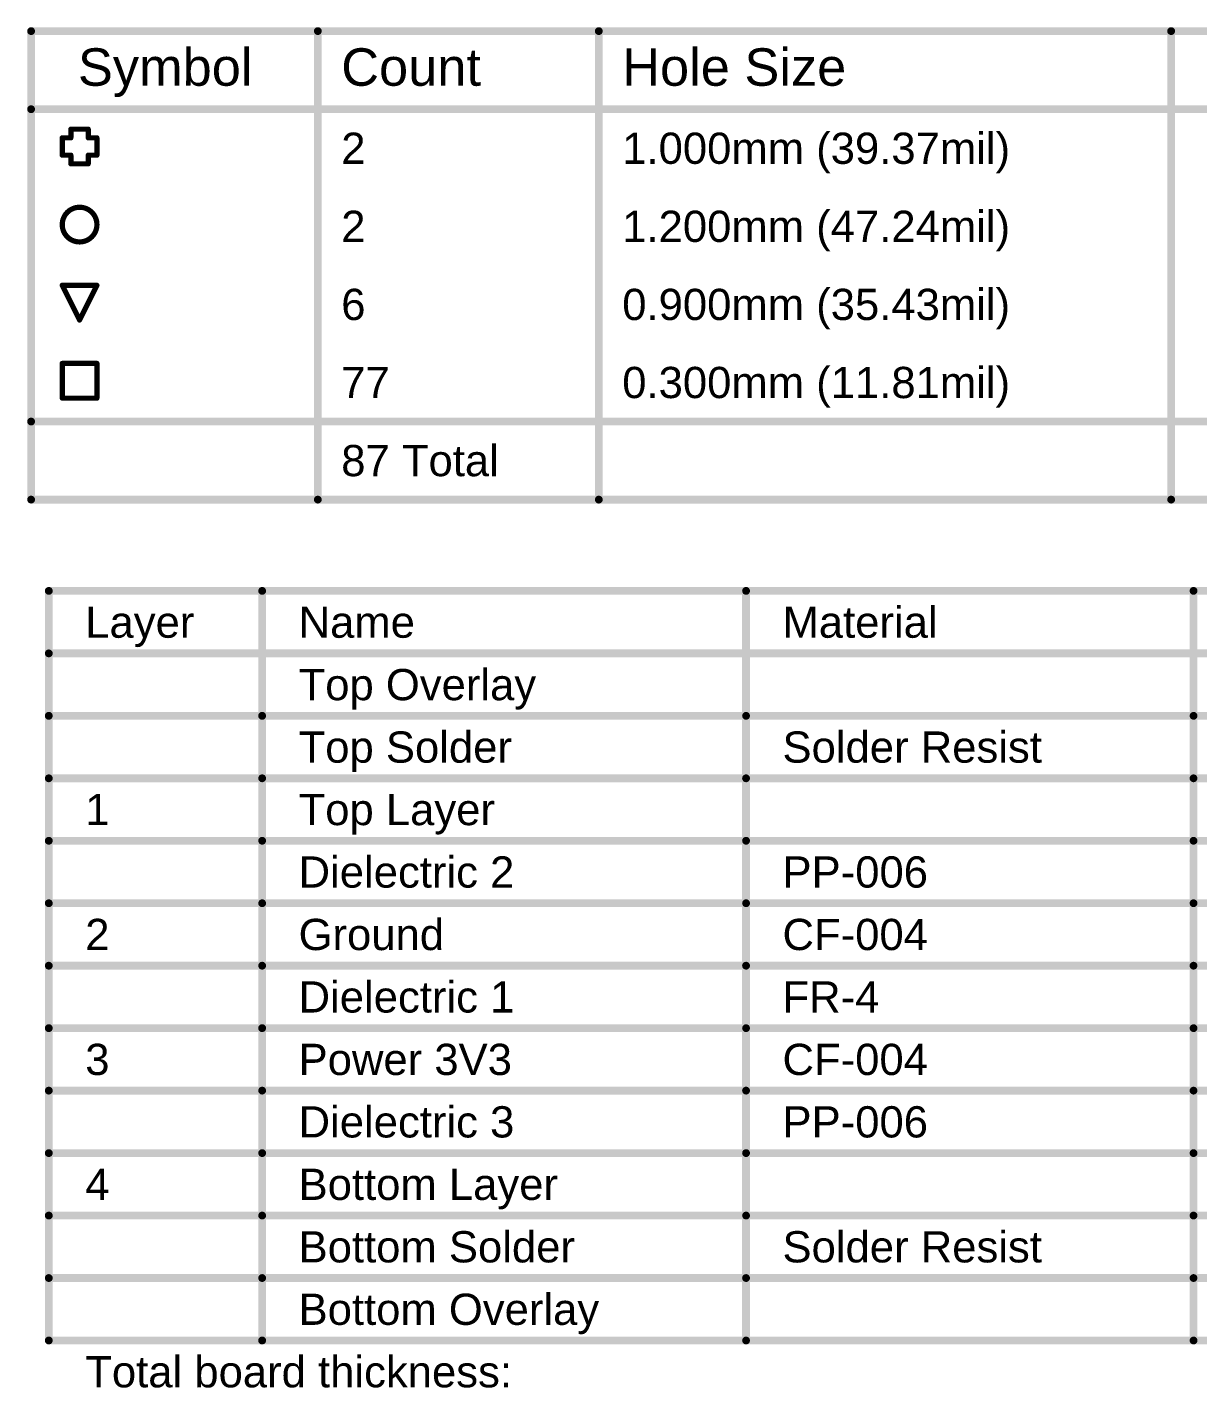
# Model space of a CAD drawing. Header units: inches. Extents: x -36 to 438, y -63 to 73.
# Drawn here: x 114.6 to 171.7, y 6.5 to 72.9 of the extents above; entities that cross this region are included whole.
import ezdxf

# ---------------------------------------------------------------- set-up
doc = ezdxf.new("R2010")
doc.units = ezdxf.units.IN
doc.layers.add('Drill Drawing', color=1, linetype='Continuous')
doc.layers.add('Fabrication', color=76, linetype='Continuous')
doc.styles.add('Arial', font='', dxfattribs={"height": 0.2})
doc.styles.get('Arial').set_extended_font_data('Arial')

msp = doc.modelspace()

# ---------------------------------------------------------------- linework, layer by layer
at = {"layer": 'Drill Drawing'}
for points, const_width in [([(114.77, 72.682), (437.463, 72.682)], 0.381), ([(114.77, 49.822), (114.77, 72.682)], 0.381), ([(128.762, 49.822), (128.762, 72.682)], 0.381), ([(142.475, 49.822), (142.475, 72.682)], 0.381), ([(170.406, 49.822), (170.406, 72.682)], 0.381), ([(114.77, 68.872), (437.463, 68.872)], 0.381), ([(116.712, 67.475), (116.712, 67.898)], 0.254), ([(116.712, 67.898), (117.559, 67.898)], 0.254), ([(117.559, 67.475), (117.559, 67.898)], 0.254), ([(116.289, 66.628), (116.289, 67.475)], 0.254), ([(116.289, 67.475), (116.712, 67.475)], 0.254), ([(117.559, 67.475), (117.982, 67.475)], 0.254), ([(117.982, 66.628), (117.982, 67.475)], 0.254), ([(116.289, 66.628), (116.712, 66.628)], 0.254), ([(116.712, 66.205), (116.712, 66.628)], 0.254), ([(117.559, 66.628), (117.982, 66.628)], 0.254), ([(117.559, 66.205), (117.559, 66.628)], 0.254), ([(116.712, 66.205), (117.559, 66.205)], 0.254), ([(116.289, 60.278), (117.982, 60.278)], 0.254), ([(116.289, 60.278), (117.135, 58.585)], 0.254), ([(117.135, 58.585), (117.982, 60.278)], 0.254), ([(116.289, 56.468), (117.982, 56.468)], 0.254), ([(116.289, 54.775), (116.289, 56.468)], 0.254), ([(117.982, 54.775), (117.982, 56.468)], 0.254), ([(116.289, 54.775), (117.982, 54.775)], 0.254), ([(114.77, 53.632), (437.463, 53.632)], 0.381), ([(114.77, 49.822), (437.463, 49.822)], 0.381)]:
    msp.add_lwpolyline(points, dxfattribs=dict(at, const_width=const_width))
for points, const_width in [([(114.675, 72.682, 1), (114.865, 72.682, 1)], 0.191), ([(114.675, 72.682, 1), (114.865, 72.682, 1)], 0.191), ([(128.667, 72.682, 1), (128.857, 72.682, 1)], 0.191), ([(142.379, 72.682, 1), (142.57, 72.682, 1)], 0.191), ([(170.311, 72.682, 1), (170.502, 72.682, 1)], 0.191), ([(114.675, 68.872, 1), (114.865, 68.872, 1)], 0.191), ([(116.648, 67.898, 1), (116.775, 67.898, 1)], 0.127), ([(116.648, 67.898, 1), (116.775, 67.898, 1)], 0.127), ([(117.495, 67.898, 1), (117.622, 67.898, 1)], 0.127), ([(117.495, 67.898, 1), (117.622, 67.898, 1)], 0.127), ([(116.225, 67.475, 1), (116.352, 67.475, 1)], 0.127), ([(116.225, 67.475, 1), (116.352, 67.475, 1)], 0.127), ([(116.648, 67.475, 1), (116.775, 67.475, 1)], 0.127), ([(116.648, 67.475, 1), (116.775, 67.475, 1)], 0.127), ([(117.495, 67.475, 1), (117.622, 67.475, 1)], 0.127), ([(117.495, 67.475, 1), (117.622, 67.475, 1)], 0.127), ([(117.918, 67.475, 1), (118.045, 67.475, 1)], 0.127), ([(117.918, 67.475, 1), (118.045, 67.475, 1)], 0.127), ([(116.225, 66.628, 1), (116.352, 66.628, 1)], 0.127), ([(116.225, 66.628, 1), (116.352, 66.628, 1)], 0.127), ([(116.648, 66.628, 1), (116.775, 66.628, 1)], 0.127), ([(116.648, 66.628, 1), (116.775, 66.628, 1)], 0.127), ([(117.495, 66.628, 1), (117.622, 66.628, 1)], 0.127), ([(117.495, 66.628, 1), (117.622, 66.628, 1)], 0.127), ([(117.918, 66.628, 1), (118.045, 66.628, 1)], 0.127), ([(117.918, 66.628, 1), (118.045, 66.628, 1)], 0.127), ([(116.648, 66.205, 1), (116.775, 66.205, 1)], 0.127), ([(116.648, 66.205, 1), (116.775, 66.205, 1)], 0.127), ([(117.495, 66.205, 1), (117.622, 66.205, 1)], 0.127), ([(117.495, 66.205, 1), (117.622, 66.205, 1)], 0.127), ([(117.982, 63.242, 1), (116.289, 63.242, 1)], 0.254), ([(116.225, 63.242, 1), (116.352, 63.242, 1)], 0.127), ([(117.918, 63.242, 1), (118.045, 63.242, 1)], 0.127), ([(116.225, 60.278, 1), (116.352, 60.278, 1)], 0.127), ([(116.225, 60.278, 1), (116.352, 60.278, 1)], 0.127), ([(117.918, 60.278, 1), (118.045, 60.278, 1)], 0.127), ([(117.918, 60.278, 1), (118.045, 60.278, 1)], 0.127), ([(117.072, 58.585, 1), (117.199, 58.585, 1)], 0.127), ([(117.072, 58.585, 1), (117.199, 58.585, 1)], 0.127), ([(116.225, 56.468, 1), (116.352, 56.468, 1)], 0.127), ([(116.225, 56.468, 1), (116.352, 56.468, 1)], 0.127), ([(117.918, 56.468, 1), (118.045, 56.468, 1)], 0.127), ([(117.918, 56.468, 1), (118.045, 56.468, 1)], 0.127), ([(116.225, 54.775, 1), (116.352, 54.775, 1)], 0.127), ([(116.225, 54.775, 1), (116.352, 54.775, 1)], 0.127), ([(117.918, 54.775, 1), (118.045, 54.775, 1)], 0.127), ([(117.918, 54.775, 1), (118.045, 54.775, 1)], 0.127), ([(114.675, 53.632, 1), (114.865, 53.632, 1)], 0.191), ([(114.675, 49.822, 1), (114.865, 49.822, 1)], 0.191), ([(114.675, 49.822, 1), (114.865, 49.822, 1)], 0.191), ([(128.667, 49.822, 1), (128.857, 49.822, 1)], 0.191), ([(142.379, 49.822, 1), (142.57, 49.822, 1)], 0.191), ([(170.311, 49.822, 1), (170.502, 49.822, 1)], 0.191)]:
    msp.add_lwpolyline(points, format="xyb", close=True, dxfattribs=dict(at, const_width=const_width))
at = {"layer": 'Fabrication', "const_width": 0.381}
for points in [[(115.633, 8.792), (115.633, 45.368)], [(115.633, 45.368), (230.919, 45.368)], [(126.045, 8.792), (126.045, 45.368)], [(149.661, 8.792), (149.661, 45.368)], [(171.499, 8.792), (171.499, 45.368)], [(115.633, 42.32), (230.919, 42.32)], [(115.633, 39.272), (126.045, 39.272)], [(126.045, 39.272), (149.661, 39.272)], [(149.661, 39.272), (171.499, 39.272)], [(171.499, 39.272), (188.005, 39.272)], [(115.633, 36.224), (126.045, 36.224)], [(126.045, 36.224), (149.661, 36.224)], [(149.661, 36.224), (171.499, 36.224)], [(171.499, 36.224), (188.005, 36.224)], [(115.633, 33.176), (126.045, 33.176)], [(126.045, 33.176), (149.661, 33.176)], [(149.661, 33.176), (171.499, 33.176)], [(171.499, 33.176), (188.005, 33.176)], [(115.633, 30.128), (126.045, 30.128)], [(126.045, 30.128), (149.661, 30.128)], [(149.661, 30.128), (171.499, 30.128)], [(171.499, 30.128), (188.005, 30.128)], [(115.633, 27.08), (126.045, 27.08)], [(126.045, 27.08), (149.661, 27.08)], [(149.661, 27.08), (171.499, 27.08)], [(171.499, 27.08), (188.005, 27.08)], [(115.633, 24.032), (126.045, 24.032)], [(126.045, 24.032), (149.661, 24.032)], [(149.661, 24.032), (171.499, 24.032)], [(171.499, 24.032), (188.005, 24.032)], [(115.633, 20.984), (126.045, 20.984)], [(126.045, 20.984), (149.661, 20.984)], [(149.661, 20.984), (171.499, 20.984)], [(171.499, 20.984), (188.005, 20.984)], [(115.633, 17.936), (126.045, 17.936)], [(126.045, 17.936), (149.661, 17.936)], [(149.661, 17.936), (171.499, 17.936)], [(171.499, 17.936), (188.005, 17.936)], [(115.633, 14.888), (126.045, 14.888)], [(126.045, 14.888), (149.661, 14.888)], [(149.661, 14.888), (171.499, 14.888)], [(171.499, 14.888), (188.005, 14.888)], [(115.633, 11.84), (126.045, 11.84)], [(126.045, 11.84), (149.661, 11.84)], [(149.661, 11.84), (171.499, 11.84)], [(171.499, 11.84), (188.005, 11.84)], [(115.633, 8.792), (126.045, 8.792)], [(126.045, 8.792), (149.661, 8.792)], [(149.661, 8.792), (171.499, 8.792)], [(171.499, 8.792), (188.005, 8.792)]]:
    msp.add_lwpolyline(points, dxfattribs=at)
at = {"layer": 'Fabrication', "const_width": 0.191}
for points in [[(115.538, 45.368, 1), (115.729, 45.368, 1)], [(115.538, 45.368, 1), (115.729, 45.368, 1)], [(125.95, 45.368, 1), (126.141, 45.368, 1)], [(149.566, 45.368, 1), (149.756, 45.368, 1)], [(171.404, 45.368, 1), (171.594, 45.368, 1)], [(115.538, 42.32, 1), (115.729, 42.32, 1)], [(115.538, 39.272, 1), (115.729, 39.272, 1)], [(125.95, 39.272, 1), (126.141, 39.272, 1)], [(125.95, 39.272, 1), (126.141, 39.272, 1)], [(149.566, 39.272, 1), (149.756, 39.272, 1)], [(149.566, 39.272, 1), (149.756, 39.272, 1)], [(171.404, 39.272, 1), (171.594, 39.272, 1)], [(171.404, 39.272, 1), (171.594, 39.272, 1)], [(115.538, 36.224, 1), (115.729, 36.224, 1)], [(125.95, 36.224, 1), (126.141, 36.224, 1)], [(125.95, 36.224, 1), (126.141, 36.224, 1)], [(149.566, 36.224, 1), (149.756, 36.224, 1)], [(149.566, 36.224, 1), (149.756, 36.224, 1)], [(171.404, 36.224, 1), (171.594, 36.224, 1)], [(171.404, 36.224, 1), (171.594, 36.224, 1)], [(115.538, 33.176, 1), (115.729, 33.176, 1)], [(125.95, 33.176, 1), (126.141, 33.176, 1)], [(125.95, 33.176, 1), (126.141, 33.176, 1)], [(149.566, 33.176, 1), (149.756, 33.176, 1)], [(149.566, 33.176, 1), (149.756, 33.176, 1)], [(171.404, 33.176, 1), (171.594, 33.176, 1)], [(171.404, 33.176, 1), (171.594, 33.176, 1)], [(115.538, 30.128, 1), (115.729, 30.128, 1)], [(125.95, 30.128, 1), (126.141, 30.128, 1)], [(125.95, 30.128, 1), (126.141, 30.128, 1)], [(149.566, 30.128, 1), (149.756, 30.128, 1)], [(149.566, 30.128, 1), (149.756, 30.128, 1)], [(171.404, 30.128, 1), (171.594, 30.128, 1)], [(171.404, 30.128, 1), (171.594, 30.128, 1)], [(115.538, 27.08, 1), (115.729, 27.08, 1)], [(125.95, 27.08, 1), (126.141, 27.08, 1)], [(125.95, 27.08, 1), (126.141, 27.08, 1)], [(149.566, 27.08, 1), (149.756, 27.08, 1)], [(149.566, 27.08, 1), (149.756, 27.08, 1)], [(171.404, 27.08, 1), (171.594, 27.08, 1)], [(171.404, 27.08, 1), (171.594, 27.08, 1)], [(115.538, 24.032, 1), (115.729, 24.032, 1)], [(125.95, 24.032, 1), (126.141, 24.032, 1)], [(125.95, 24.032, 1), (126.141, 24.032, 1)], [(149.566, 24.032, 1), (149.756, 24.032, 1)], [(149.566, 24.032, 1), (149.756, 24.032, 1)], [(171.404, 24.032, 1), (171.594, 24.032, 1)], [(171.404, 24.032, 1), (171.594, 24.032, 1)], [(115.538, 20.984, 1), (115.729, 20.984, 1)], [(125.95, 20.984, 1), (126.141, 20.984, 1)], [(125.95, 20.984, 1), (126.141, 20.984, 1)], [(149.566, 20.984, 1), (149.756, 20.984, 1)], [(149.566, 20.984, 1), (149.756, 20.984, 1)], [(171.404, 20.984, 1), (171.594, 20.984, 1)], [(171.404, 20.984, 1), (171.594, 20.984, 1)], [(115.538, 17.936, 1), (115.729, 17.936, 1)], [(125.95, 17.936, 1), (126.141, 17.936, 1)], [(125.95, 17.936, 1), (126.141, 17.936, 1)], [(149.566, 17.936, 1), (149.756, 17.936, 1)], [(149.566, 17.936, 1), (149.756, 17.936, 1)], [(171.404, 17.936, 1), (171.594, 17.936, 1)], [(171.404, 17.936, 1), (171.594, 17.936, 1)], [(115.538, 14.888, 1), (115.729, 14.888, 1)], [(125.95, 14.888, 1), (126.141, 14.888, 1)], [(125.95, 14.888, 1), (126.141, 14.888, 1)], [(149.566, 14.888, 1), (149.756, 14.888, 1)], [(149.566, 14.888, 1), (149.756, 14.888, 1)], [(171.404, 14.888, 1), (171.594, 14.888, 1)], [(171.404, 14.888, 1), (171.594, 14.888, 1)], [(115.538, 11.84, 1), (115.729, 11.84, 1)], [(125.95, 11.84, 1), (126.141, 11.84, 1)], [(125.95, 11.84, 1), (126.141, 11.84, 1)], [(149.566, 11.84, 1), (149.756, 11.84, 1)], [(149.566, 11.84, 1), (149.756, 11.84, 1)], [(171.404, 11.84, 1), (171.594, 11.84, 1)], [(171.404, 11.84, 1), (171.594, 11.84, 1)], [(115.538, 8.792, 1), (115.729, 8.792, 1)], [(115.538, 8.792, 1), (115.729, 8.792, 1)], [(125.95, 8.792, 1), (126.141, 8.792, 1)], [(125.95, 8.792, 1), (126.141, 8.792, 1)], [(125.95, 8.792, 1), (126.141, 8.792, 1)], [(149.566, 8.792, 1), (149.756, 8.792, 1)], [(149.566, 8.792, 1), (149.756, 8.792, 1)], [(149.566, 8.792, 1), (149.756, 8.792, 1)], [(171.404, 8.792, 1), (171.594, 8.792, 1)], [(171.404, 8.792, 1), (171.594, 8.792, 1)], [(171.404, 8.792, 1), (171.594, 8.792, 1)]]:
    msp.add_lwpolyline(points, format="xyb", close=True, dxfattribs=at)

# ---------------------------------------------------------------- texts
at = {"layer": 'Drill Drawing', "style": 'Arial'}
for s, height, p in [('Symbol', 1.8288, (117.056, 70.015)), ('Count', 1.8288, (129.905, 70.015)), ('Hole Size', 1.8288, (143.618, 70.015)), ('2', 1.524, (129.905, 66.205)), ('1.000mm (39.37mil)', 1.524, (143.618, 66.205)), ('2', 1.524, (129.905, 62.395)), ('1.200mm (47.24mil)', 1.524, (143.618, 62.395)), ('6', 1.524, (129.905, 58.585)), ('0.900mm (35.43mil)', 1.524, (143.618, 58.585)), ('77', 1.524, (129.905, 54.775)), ('0.300mm (11.81mil)', 1.524, (143.618, 54.775)), ('87 Total', 1.524, (129.905, 50.965))]:
    msp.add_text(s, height=height, dxfattribs=at).set_placement(p)
at = {"layer": 'Fabrication', "style": 'Arial'}
for s, p in [('Layer', (117.412, 43.082)), ('Name', (127.823, 43.082)), ('Material', (151.439, 43.082)), ('Top Overlay', (127.823, 40.034)), ('Top Solder', (127.823, 36.986)), ('Solder Resist', (151.439, 36.986)), ('1', (117.412, 33.938)), ('Top Layer', (127.823, 33.938)), ('Dielectric 2', (127.823, 30.89)), ('PP-006', (151.439, 30.89)), ('2', (117.412, 27.842)), ('Ground', (127.823, 27.842)), ('CF-004', (151.439, 27.842)), ('Dielectric 1', (127.823, 24.794)), ('FR-4', (151.439, 24.794)), ('3', (117.412, 21.746)), ('Power 3V3', (127.823, 21.746)), ('CF-004', (151.439, 21.746)), ('Dielectric 3', (127.823, 18.698)), ('PP-006', (151.439, 18.698)), ('4', (117.412, 15.65)), ('Bottom Layer', (127.823, 15.65)), ('Bottom Solder', (127.823, 12.602)), ('Solder Resist', (151.439, 12.602)), ('Bottom Overlay', (127.823, 9.554)), ('Total board thickness:', (117.412, 6.506))]:
    msp.add_text(s, height=1.524, dxfattribs=at).set_placement(p)

doc.saveas('drawing.dxf')
